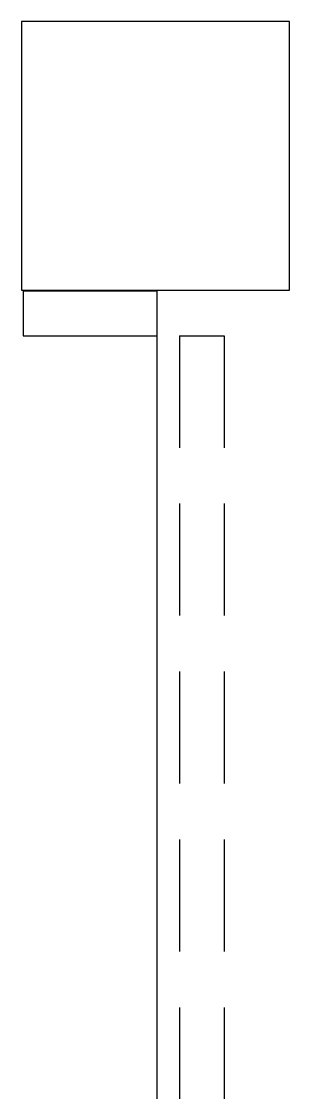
# Model space of a CAD drawing. Header units: inches. Extents: x -106706990 to 300603, y -86718466 to 1728185.
# Drawn here: x 60687 to 60987, y 23510 to 24705 of the extents above; entities that cross this region are included whole.
import ezdxf

# ---------------------------------------------------------------- set-up
doc = ezdxf.new("R2010")
doc.units = ezdxf.units.IN
doc.header["$MEASUREMENT"] = 0
doc.linetypes.add('HIDDEN', pattern=[0.375, 0.25, -0.125])
for name, color, linetype in [('A-COLUMN', 3, 'Continuous'), ('A-DROP', 8, 'Continuous'), ('A-HIDDEN', 8, 'HIDDEN'), ('AHT_DOOR', 2, 'Continuous')]:
    doc.layers.add(name, color=color, linetype=linetype)

msp = doc.modelspace()

# ---------------------------------------------------------------- linework, layer by layer
at = {"layer": 'A-COLUMN', "color": 8}
msp.add_lwpolyline([(60686.8, 24405.1), (60986.8, 24405.1), (60986.8, 24705.1), (60686.8, 24705.1)], close=True, dxfattribs=at)
at = {"layer": 'A-DROP', "color": 8}
msp.add_line((60838.8, 21904.4), (60838.8, 24404.4), dxfattribs=at)
at = {"layer": 'A-HIDDEN', "color": 8, "linetype": 'HIDDEN', "ltscale": 500}
for p, q in [((60863.8, 24354.4), (60863.8, 21954.4)), ((60863.8, 24354.4), (60913.8, 24354.4)), ((60913.8, 24354.4), (60913.8, 21954.4))]:
    msp.add_line(p, q, dxfattribs=at)
at = {"layer": 'AHT_DOOR', "color": 8}
msp.add_line((60688.8, 24404.4), (60838.8, 24404.4), dxfattribs=at)
msp.add_lwpolyline([(60688.8, 24404.4), (60688.8, 24354.4), (60838.8, 24354.4), (60838.8, 24404.4)], dxfattribs=at)

doc.saveas('drawing.dxf')
